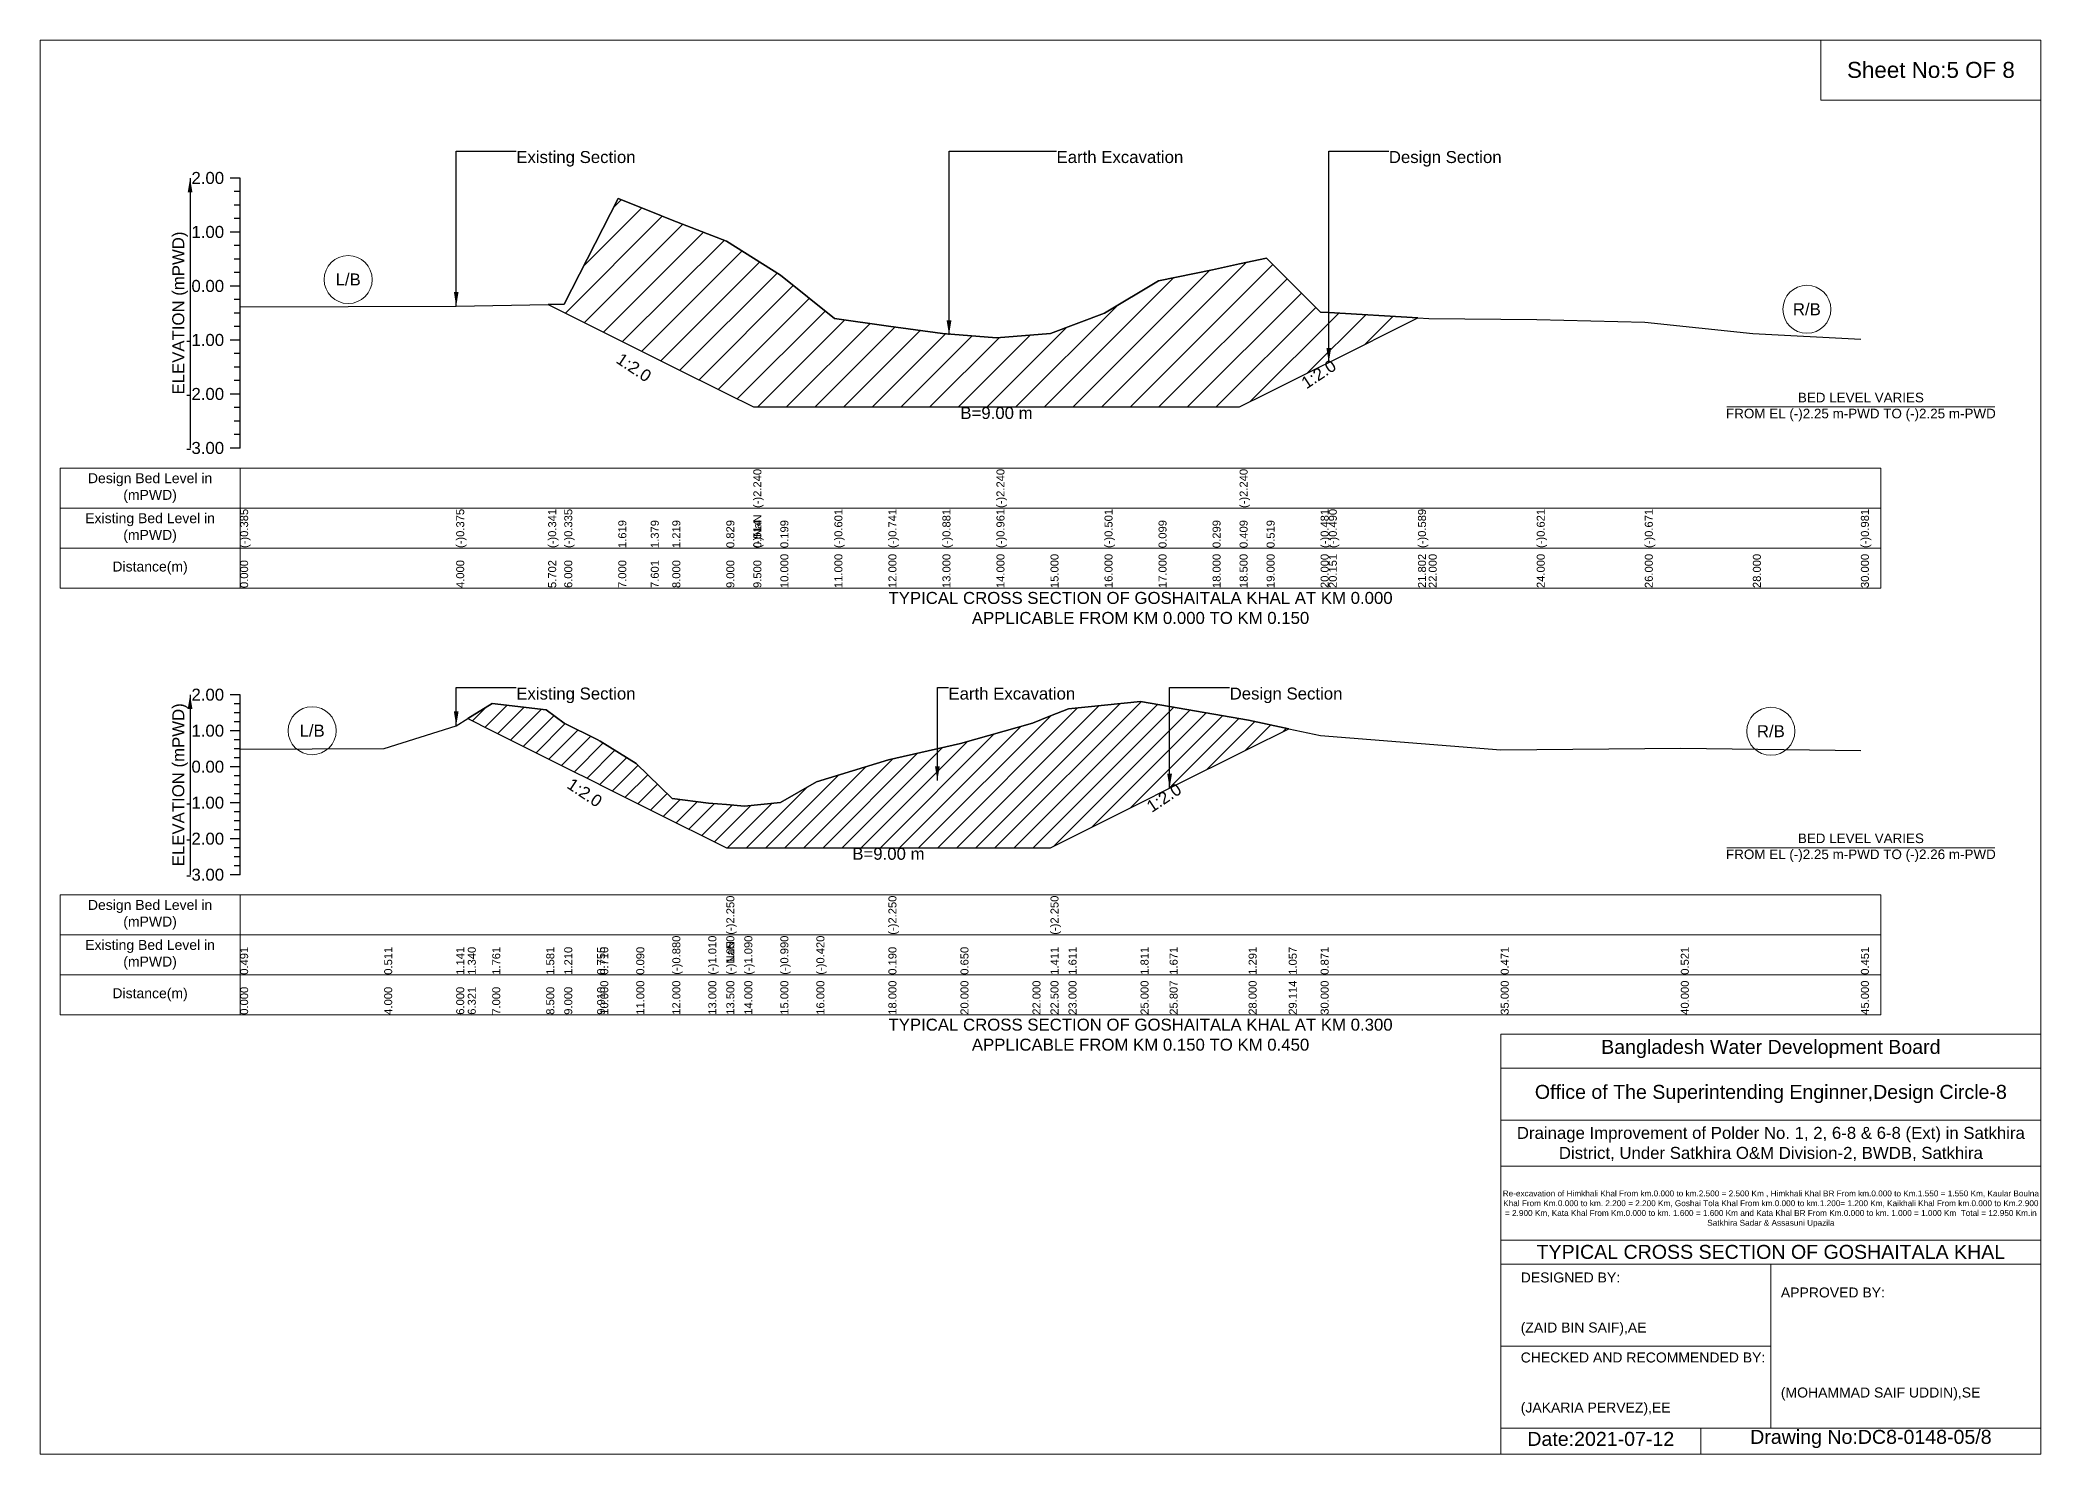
# Model space of a CAD drawing. Header units: inches. Extents: x 91000 to 628000, y -5656 to 0.
# Drawn here: x 240000 to 248000, y -5656 to 0 of the extents above; entities that cross this region are included whole.
import ezdxf

# ---------------------------------------------------------------- set-up
doc = ezdxf.new("R2010")
doc.units = ezdxf.units.IN
doc.header["$LTSCALE"] = 7
doc.header["$MEASUREMENT"] = 0
for name, color, linetype, lineweight in [('Cross section Data Border', 7, 'Continuous', 9), ('Cross Section Labels', 7, 'Continuous', 9), ('Existing_Bed_Level for Xsection', 7, 'Continuous', 25), ('Long Section Border', 7, 'Continuous', 9)]:
    doc.layers.add(name, color=color, linetype=linetype, lineweight=lineweight)
doc.styles.get("Standard").update_dxf_attribs({"font": 'arial.ttf'})
doc.dimstyles.get("Standard").update_dxf_attribs({"dimtxt": 0.18, "dimasz": 0.18, "dimexe": 0.18, "dimexo": 0.0625, "dimgap": 0.09, "dimtad": 0, "dimtih": 1, "dimtoh": 1, "dimdec": 4, "dimzin": 0, "dimdsep": 46, "dimtxsty": 'Standard', "dimcen": 0.09, "dimadec": 0, "dimazin": 0, "dimtfac": 1, "dimtdec": 4, "dimtofl": 0, "dimtmove": 0, "dimatfit": 3, "dimfxl": 1, "dimtolj": 1, "dimtzin": 0, "dimarcsym": 0})

msp = doc.modelspace()

# ---------------------------------------------------------------- hatches: boundary and pattern name
at = {"layer": 'Existing_Bed_Level for Xsection'}
h = msp.add_hatch(dxfattribs=at)
h.set_pattern_fill('ANSI31', color=256, scale=648, style=0)
h.paths.add_polyline_path([(242031.6, -1057.8), (242096, -1089.9), (242312, -1197.9), (242441.8, -1262.8), (242528, -1305.9), (242744, -1413.9), (242852, -1467.9), (242960, -1467.9), (243176, -1467.9), (243392, -1467.9), (243608, -1467.9), (243824, -1467.9), (244040, -1467.9), (244256, -1467.9), (244472, -1467.9), (244688, -1467.9), (244796, -1467.9), (244904, -1413.9), (245120, -1305.9), (245152.6, -1289.6), (245509.2, -1111.4), (245152.6, -1090), (245120, -1088), (244904, -872), (244796, -895.8), (244688, -919.5), (244472, -962.7), (244256, -1092.3), (244040, -1174.4), (243824, -1191.7), (243608, -1174.4), (243392, -1144.2), (243176, -1113.9), (242960, -941.1), (242852, -873.1), (242744, -805), (242528, -720.8), (242441.8, -686.3), (242312, -634.4), (242096, -1056.5)])
h = msp.add_hatch(dxfattribs=at)
h.set_pattern_fill('ANSI31', color=256, scale=432, style=0)
h.paths.add_polyline_path([(241710.2, -2714.1), (241808, -2763), (242024, -2871), (242096, -2907), (242227.1, -2972.6), (242240, -2979), (242384, -3051), (242528, -3123), (242672, -3195), (242744, -3231), (242816, -3231), (242960, -3231), (243104, -3231), (243392, -3231), (243680, -3231), (243968, -3231), (244040, -3231), (244112, -3195), (244400, -3051), (244516.2, -2992.9), (244832, -2835), (244992.4, -2754.8), (244832, -2721.1), (244516.2, -2666.4), (244400, -2646.3), (244112, -2675.1), (244040, -2703.9), (243968, -2732.8), (243680, -2813.4), (243392, -2879.7), (243104, -2967.5), (242960, -3049.6), (242816, -3064), (242744, -3058.2), (242672, -3052.5), (242528, -3033.8), (242384, -2894.1), (242240, -2804.8), (242227.1, -2798.3), (242096, -2732.8), (242024, -2679.4), (241808, -2653.5)])

# ---------------------------------------------------------------- linework, layer by layer
at = {"layer": 'Cross section Data Border'}
for points in [[(240080, -1712.1), (247360, -1712.1), (247360, -2192.1), (240080, -2192.1)], [(240080, -3419), (247360, -3419), (247360, -3899), (240080, -3899)]]:
    msp.add_lwpolyline(points, close=True, dxfattribs=at)
for points in [[(240800, -1712.1), (240800, -2192.1)], [(240080, -1872.1), (247360, -1872.1)], [(240080, -2032.1), (247360, -2032.1)], [(240800, -3419), (240800, -3899)], [(240080, -3579), (247360, -3579)], [(240080, -3739), (247360, -3739)]]:
    msp.add_lwpolyline(points, dxfattribs=at)
at = {"layer": 'Cross Section Labels'}
for points in [[(246744.2, -1467.9), (247815.8, -1467.9)], [(246744.2, -3231), (247815.8, -3231)]]:
    msp.add_lwpolyline(points, dxfattribs=at)
for centre in [(241232, -958.2), (247064, -1077.2), (241088, -2762.9), (246920, -2765.1)]:
    msp.add_circle(centre, 96, dxfattribs=at)
at = {"layer": 'Existing_Bed_Level for Xsection'}
for points in [[(240800, -552.1), (240760, -552.1)], [(240800, -1632.1), (240800, -1416.1), (240800, -1200.1), (240800, -984.1), (240800, -768.1), (240800, -552.1)], [(240800, -606.1), (240776, -606.1)], [(240800, -1067.3), (241664, -1065.1), (242031.6, -1057.8), (242096, -1056.5), (242312, -634.4), (242441.8, -686.3), (242528, -720.8), (242744, -805), (242852, -873.1), (242852, -873.1), (242960, -941.1), (243176, -1113.9), (243392, -1144.2), (243608, -1174.4), (243824, -1191.7), (243824, -1191.7), (244040, -1174.4), (244256, -1092.3), (244472, -962.7), (244688, -919.5), (244796, -895.8), (244796, -895.8), (244904, -872), (245120, -1088), (245152.6, -1090), (245509.2, -1111.4), (245552, -1113.9), (245984, -1118.2), (246416, -1129), (246848, -1174.4), (247280, -1196)], [(240800, -660.1), (240776, -660.1)], [(240800, -714.1), (240776, -714.1)], [(240800, -768.1), (240760, -768.1)], [(240800, -822.1), (240776, -822.1)], [(240800, -876.1), (240776, -876.1)], [(240800, -930.1), (240776, -930.1)], [(240800, -984.1), (240760, -984.1)], [(240800, -1038.1), (240776, -1038.1)], [(240800, -1092.1), (240776, -1092.1)], [(240800, -1146.1), (240776, -1146.1)], [(240800, -1200.1), (240760, -1200.1)], [(240800, -1254.1), (240776, -1254.1)], [(240800, -1308.1), (240776, -1308.1)], [(240800, -1416.1), (240760, -1416.1)], [(240800, -1362.1), (240776, -1362.1)], [(240800, -1470.1), (240776, -1470.1)], [(240800, -1524.1), (240776, -1524.1)], [(240800, -1578.1), (240776, -1578.1)], [(240800, -1632.1), (240760, -1632.1)], [(240800, -2619), (240760, -2619)], [(240800, -3339), (240800, -3195), (240800, -3051), (240800, -2907), (240800, -2763), (240800, -2619)], [(240800, -2655), (240776, -2655)], [(240800, -2691), (240776, -2691)], [(240800, -2836.3), (241376, -2833.5), (241664, -2742.7), (241710.2, -2714.1), (241808, -2653.5), (242024, -2679.4), (242096, -2732.8), (242227.1, -2798.3), (242240, -2804.8), (242384, -2894.1), (242528, -3033.8), (242672, -3052.5), (242744, -3058.2), (242744, -3058.2), (242816, -3064), (242960, -3049.6), (243104, -2967.5), (243392, -2879.7), (243392, -2879.7), (243680, -2813.4), (243968, -2732.8), (244040, -2703.9), (244040, -2703.9), (244112, -2675.1), (244400, -2646.3), (244516.2, -2666.4), (244832, -2721.1), (244992.4, -2754.8), (245120, -2781.6), (245840, -2839.2), (246560, -2832), (247280, -2842.1)], [(240800, -2763), (240760, -2763)], [(240800, -2727), (240776, -2727)], [(240800, -2799), (240776, -2799)], [(240800, -2835), (240776, -2835)], [(240800, -2871), (240776, -2871)], [(240800, -2907), (240760, -2907)], [(240800, -2943), (240776, -2943)], [(240800, -2979), (240776, -2979)], [(240800, -3015), (240776, -3015)], [(240800, -3051), (240760, -3051)], [(240800, -3087), (240776, -3087)], [(240800, -3195), (240760, -3195)], [(240800, -3123), (240776, -3123)], [(240800, -3159), (240776, -3159)], [(240800, -3231), (240776, -3231)], [(240800, -3267), (240776, -3267)], [(240800, -3339), (240760, -3339)], [(240800, -3303), (240776, -3303)]]:
    msp.add_lwpolyline(points, dxfattribs=at)
for points in [[(242031.6, -1057.8), (242031.6, -1057.8), (242096, -1089.9), (242312, -1197.9), (242441.8, -1262.8), (242528, -1305.9), (242744, -1413.9), (242852, -1467.9), (242852, -1467.9), (242960, -1467.9), (243176, -1467.9), (243392, -1467.9), (243608, -1467.9), (243824, -1467.9), (243824, -1467.9), (244040, -1467.9), (244256, -1467.9), (244472, -1467.9), (244688, -1467.9), (244796, -1467.9), (244796, -1467.9), (244904, -1413.9), (245120, -1305.9), (245152.6, -1289.6), (245509.2, -1111.4), (245509.2, -1111.4), (245509.2, -1111.4), (245152.6, -1090), (245120, -1088), (244904, -872), (244796, -895.8), (244796, -895.8), (244688, -919.5), (244472, -962.7), (244256, -1092.3), (244040, -1174.4), (243824, -1191.7), (243824, -1191.7), (243608, -1174.4), (243392, -1144.2), (243176, -1113.9), (242960, -941.1), (242852, -873.1), (242852, -873.1), (242744, -805), (242528, -720.8), (242441.8, -686.3), (242312, -634.4), (242096, -1056.5), (242031.6, -1057.8)], [(241710.2, -2714.1), (241710.2, -2714.1), (241808, -2763), (242024, -2871), (242096, -2907), (242227.1, -2972.6), (242240, -2979), (242384, -3051), (242528, -3123), (242672, -3195), (242744, -3231), (242744, -3231), (242816, -3231), (242960, -3231), (243104, -3231), (243392, -3231), (243392, -3231), (243680, -3231), (243968, -3231), (244040, -3231), (244040, -3231), (244112, -3195), (244400, -3051), (244516.2, -2992.9), (244832, -2835), (244992.4, -2754.8), (244832, -2721.1), (244516.2, -2666.4), (244400, -2646.3), (244112, -2675.1), (244040, -2703.9), (244040, -2703.9), (243968, -2732.8), (243680, -2813.4), (243392, -2879.7), (243392, -2879.7), (243104, -2967.5), (242960, -3049.6), (242816, -3064), (242744, -3058.2), (242744, -3058.2), (242672, -3052.5), (242528, -3033.8), (242384, -2894.1), (242240, -2804.8), (242227.1, -2798.3), (242096, -2732.8), (242024, -2679.4), (241808, -2653.5), (241710.2, -2714.1)]]:
    msp.add_lwpolyline(points, close=True, dxfattribs=at)
at = {"layer": 'Long Section Border'}
for points in [[(240000, 0), (248000, 0), (248000, -5656), (240000, -5656)], [(247120, 0), (248000, 0), (248000, -240), (247120, -240)]]:
    msp.add_lwpolyline(points, close=True, dxfattribs=at)
for points in [[(245840, -5656), (245840, -3976), (248000, -3976)], [(245840, -4112), (248000, -4112)], [(245840, -4320), (248000, -4320)], [(245840, -4504), (248000, -4504)], [(245840, -4800), (248000, -4800)], [(245840, -4896), (248000, -4896)], [(246920, -4896), (246920, -5552)], [(245840, -5224), (246920, -5224)], [(245840, -5552), (248000, -5552)], [(246640, -5552), (246640, -5656)]]:
    msp.add_lwpolyline(points, dxfattribs=at)

# ---------------------------------------------------------------- texts
at = {"layer": 'Cross section Data Border', "char_height": 40, "width": 640, "attachment_point": 5}
for s, insert in [('Design Bed Level in (mPWD)', (240440, -1792.1)), ('Existing Bed Level in (mPWD)', (240440, -1952.1)), ('Distance(m)', (240440, -2112.1)), ('Design Bed Level in (mPWD)', (240440, -3499)), ('Existing Bed Level in (mPWD)', (240440, -3659)), ('Distance(m)', (240440, -3819))]:
    msp.add_mtext(s, dxfattribs=dict(at, insert=insert))
at = {"layer": 'Cross Section Labels'}
for s, insert, char_height, attachment_point in [('Existing Section', (241904, -444.1), 48, 1), ('Earth Excavation', (244064, -444.1), 48, 1), ('Design Section', (245392.6, -444.1), 48, 1), ('L/B', (241232, -958.2), 48, 5), ('R/B', (247064, -1077.2), 48, 5), ('BED LEVEL VARIES ^JFROM EL (-)2.25 m-PWD TO (-)2.25 m-PWD', (247280, -1467.9), 38.4, 5), ('B=9.00 m', (243824, -1467.9), 48, 2), ('TYPICAL CROSS SECTION OF GOSHAITALA KHAL AT KM 0.000^JAPPLICABLE FROM KM 0.000 TO KM 0.150', (244400, -2272.1), 48, 5), ('Existing Section', (241904, -2590.2), 48, 1), ('Earth Excavation', (243632, -2590.2), 48, 1), ('Design Section', (244756.2, -2590.2), 48, 1), ('L/B', (241088, -2762.9), 48, 5), ('R/B', (246920, -2765.1), 48, 5), ('BED LEVEL VARIES ^JFROM EL (-)2.25 m-PWD TO (-)2.26 m-PWD', (247280, -3231), 38.4, 5), ('B=9.00 m', (243392, -3231), 48, 2), ('TYPICAL CROSS SECTION OF GOSHAITALA KHAL AT KM 0.300^JAPPLICABLE FROM KM 0.150 TO KM 0.450', (244400, -3979), 48, 5)]:
    msp.add_mtext(s, dxfattribs=dict(at, insert=insert, char_height=char_height, attachment_point=attachment_point))
at = {"layer": 'Cross Section Labels', "char_height": 48, "attachment_point": 2}
for insert, rotation in [((242387.8, -1289.8), 326.30993), ((245098.6, -1316.6), 33.69007), ((242191.1, -2990.6), 326.30993), ((244480.2, -3010.9), 33.69007)]:
    msp.add_mtext('1:2.0', dxfattribs=dict(at, insert=insert, rotation=rotation))
at = {"layer": 'Existing_Bed_Level for Xsection', "char_height": 48, "attachment_point": 6}
for s, insert in [('2.00', (240736, -552.1)), ('1.00', (240736, -768.1)), ('0.00', (240736, -984.1)), ('-1.00', (240736, -1200.1)), ('-2.00', (240736, -1416.1)), ('-3.00', (240736, -1632.1)), ('2.00', (240736, -2619)), ('1.00', (240736, -2763)), ('0.00', (240736, -2907)), ('-1.00', (240736, -3051)), ('-2.00', (240736, -3195)), ('-3.00', (240736, -3339))]:
    msp.add_mtext(s, dxfattribs=dict(at, insert=insert))
at = {"layer": 'Existing_Bed_Level for Xsection', "rotation": 90}
for s, insert, char_height, attachment_point in [('ELEVATION (mPWD)', (240560, -1092.1), 48, 5), ('(-)2.240', (242852, -1872.1), 32, 1), ('(-)2.240', (243824, -1872.1), 32, 1), ('(-)2.240', (244796, -1872.1), 32, 1), ('(-)0.385', (240800, -2032.1), 32, 1), ('(-)0.375', (241664, -2032.1), 32, 1), ('(-)0.341', (242031.6, -2032.1), 32, 1), ('(-)0.335', (242096, -2032.1), 32, 1), ('(-)NaN', (242852, -2032.1), 32, 1), ('(-)NaN', (242852, -2032.1), 32, 1), ('(-)0.601', (243176, -2032.1), 32, 1), ('(-)0.601', (243176, -2032.1), 32, 1), ('(-)0.741', (243392, -2032.1), 32, 1), ('(-)0.881', (243608, -2032.1), 32, 1), ('(-)0.881', (243608, -2032.1), 32, 1), ('(-)0.881', (243608, -2032.1), 32, 1), ('(-)0.961', (243824, -2032.1), 32, 1), ('(-)0.961', (243824, -2032.1), 32, 1), ('(-)0.501', (244256, -2032.1), 32, 1), ('(-)0.481', (245120, -2032.1), 32, 1), ('(-)0.490', (245152.6, -2032.1), 32, 1), ('(-)0.589', (245509.2, -2032.1), 32, 1), ('(-)0.621', (245984, -2032.1), 32, 1), ('(-)0.671', (246416, -2032.1), 32, 1), ('(-)0.981', (247280, -2032.1), 32, 1), ('1.619', (242312, -2032.1), 32, 1), ('1.379', (242441.8, -2032.1), 32, 1), ('1.219', (242528, -2032.1), 32, 1), ('0.829', (242744, -2032.1), 32, 1), ('0.514', (242852, -2032.1), 32, 1), ('0.514', (242852, -2032.1), 32, 1), ('0.199', (242960, -2032.1), 32, 1), ('0.099', (244472, -2032.1), 32, 1), ('0.299', (244688, -2032.1), 32, 1), ('0.409', (244796, -2032.1), 32, 1), ('0.409', (244796, -2032.1), 32, 1), ('0.409', (244796, -2032.1), 32, 1), ('0.519', (244904, -2032.1), 32, 1), ('10.000', (242960, -2192.1), 32, 1), ('11.000', (243176, -2192.1), 32, 1), ('12.000', (243392, -2192.1), 32, 1), ('13.000', (243608, -2192.1), 32, 1), ('14.000', (243824, -2192.1), 32, 1), ('14.000', (243824, -2192.1), 32, 1), ('14.000', (243824, -2192.1), 32, 1), ('15.000', (244040, -2192.1), 32, 1), ('16.000', (244256, -2192.1), 32, 1), ('17.000', (244472, -2192.1), 32, 1), ('18.000', (244688, -2192.1), 32, 1), ('18.500', (244796, -2192.1), 32, 1), ('18.500', (244796, -2192.1), 32, 1), ('18.500', (244796, -2192.1), 32, 1), ('19.000', (244904, -2192.1), 32, 1), ('20.000', (245120, -2192.1), 32, 1), ('20.151', (245152.6, -2192.1), 32, 1), ('21.802', (245509.2, -2192.1), 32, 1), ('22.000', (245552, -2192.1), 32, 1), ('24.000', (245984, -2192.1), 32, 1), ('26.000', (246416, -2192.1), 32, 1), ('28.000', (246848, -2192.1), 32, 1), ('30.000', (247280, -2192.1), 32, 1), ('0.000', (240800, -2192.1), 32, 1), ('4.000', (241664, -2192.1), 32, 1), ('5.702', (242031.6, -2192.1), 32, 1), ('6.000', (242096, -2192.1), 32, 1), ('7.000', (242312, -2192.1), 32, 1), ('7.601', (242441.8, -2192.1), 32, 1), ('8.000', (242528, -2192.1), 32, 1), ('9.000', (242744, -2192.1), 32, 1), ('9.500', (242852, -2192.1), 32, 1), ('9.500', (242852, -2192.1), 32, 1), ('9.500', (242852, -2192.1), 32, 1), ('ELEVATION (mPWD)', (240560, -2979), 48, 5), ('(-)2.250', (242744, -3579), 32, 1), ('(-)2.250', (243392, -3579), 32, 1), ('(-)2.250', (244040, -3579), 32, 1), ('(-)0.880', (242528, -3739), 32, 1), ('(-)1.010', (242672, -3739), 32, 1), ('(-)1.050', (242744, -3739), 32, 1), ('(-)1.050', (242744, -3739), 32, 1), ('(-)1.090', (242816, -3739), 32, 1), ('(-)0.990', (242960, -3739), 32, 1), ('(-)0.420', (243104, -3739), 32, 1), ('0.491', (240800, -3739), 32, 1), ('0.511', (241376, -3739), 32, 1), ('1.141', (241664, -3739), 32, 1), ('1.340', (241710.2, -3739), 32, 1), ('1.761', (241808, -3739), 32, 1), ('1.581', (242024, -3739), 32, 1), ('1.210', (242096, -3739), 32, 1), ('1.210', (242096, -3739), 32, 1), ('0.755', (242227.1, -3739), 32, 1), ('0.710', (242240, -3739), 32, 1), ('0.090', (242384, -3739), 32, 1), ('(-)NaN', (242744, -3739), 32, 1), ('0.190', (243392, -3739), 32, 1), ('0.190', (243392, -3739), 32, 1), ('0.190', (243392, -3739), 32, 1), ('0.650', (243680, -3739), 32, 1), ('1.411', (244040, -3739), 32, 1), ('1.411', (244040, -3739), 32, 1), ('1.411', (244040, -3739), 32, 1), ('1.611', (244112, -3739), 32, 1), ('1.811', (244400, -3739), 32, 1), ('1.671', (244516.2, -3739), 32, 1), ('1.291', (244832, -3739), 32, 1), ('1.057', (244992.4, -3739), 32, 1), ('0.871', (245120, -3739), 32, 1), ('0.471', (245840, -3739), 32, 1), ('0.521', (246560, -3739), 32, 1), ('0.451', (247280, -3739), 32, 1), ('0.000', (240800, -3899), 32, 1), ('4.000', (241376, -3899), 32, 1), ('6.000', (241664, -3899), 32, 1), ('6.321', (241710.2, -3899), 32, 1), ('7.000', (241808, -3899), 32, 1), ('8.500', (242024, -3899), 32, 1), ('9.000', (242096, -3899), 32, 1), ('9.910', (242227.1, -3899), 32, 1), ('10.000', (242240, -3899), 32, 1), ('11.000', (242384, -3899), 32, 1), ('12.000', (242528, -3899), 32, 1), ('13.000', (242672, -3899), 32, 1), ('13.500', (242744, -3899), 32, 1), ('13.500', (242744, -3899), 32, 1), ('13.500', (242744, -3899), 32, 1), ('14.000', (242816, -3899), 32, 1), ('15.000', (242960, -3899), 32, 1), ('16.000', (243104, -3899), 32, 1), ('18.000', (243392, -3899), 32, 1), ('18.000', (243392, -3899), 32, 1), ('18.000', (243392, -3899), 32, 1), ('20.000', (243680, -3899), 32, 1), ('22.000', (243968, -3899), 32, 1), ('22.500', (244040, -3899), 32, 1), ('22.500', (244040, -3899), 32, 1), ('22.500', (244040, -3899), 32, 1), ('23.000', (244112, -3899), 32, 1), ('25.000', (244400, -3899), 32, 1), ('25.807', (244516.2, -3899), 32, 1), ('28.000', (244832, -3899), 32, 1), ('29.114', (244992.4, -3899), 32, 1), ('30.000', (245120, -3899), 32, 1), ('35.000', (245840, -3899), 32, 1), ('40.000', (246560, -3899), 32, 1), ('45.000', (247280, -3899), 32, 1)]:
    msp.add_mtext(s, dxfattribs=dict(at, insert=insert, char_height=char_height, attachment_point=attachment_point))
at = {"layer": 'Long Section Border', "attachment_point": 5}
for s, insert, char_height in [('Sheet No:5 OF 8', (247560, -120), 64), ('Bangladesh Water Development Board', (246920, -4036), 56), ('Office of The Superintending Enginner,Design Circle-8', (246920, -4216), 56)]:
    msp.add_mtext(s, dxfattribs=dict(at, insert=insert, char_height=char_height))
at = {"layer": 'Long Section Border'}
for s, insert, char_height, width, attachment_point in [('Drainage Improvement of Polder No. 1, 2, 6-8 & 6-8 (Ext) in Satkhira District, Under Satkhira O&M Division-2, BWDB, Satkhira', (246920, -4416), 48, 2240, 5), ('Re-excavation of Himkhali Khal From km.0.000 to km.2.500 = 2.500 Km , Himkhali Khal BR From km.0.000 to Km.1.550 = 1.550 Km, Kaular Boulna Khal From Km.0.000 to km. 2.200 = 2.200 Km, Goshai Tola Khal From km.0.000 to km.1.200= 1.200 Km, Kaikhali Khal From km.0.000 to Km.2.900 = 2.900 Km, Kata Khal From Km.0.000 to km. 1.600 = 1.600 Km and Kata Khal BR From Km.0.000 to km. 1.000 = 1.000 Km  Total = 12.950 Km.in Satkhira Sadar & Assasuni Upazila', (246920, -4676), 23.4814, 2160, 5), ('TYPICAL CROSS SECTION OF GOSHAITALA KHAL', (246920, -4848), 56, 2240, 5), ('DESIGNED BY:^J^J^J(ZAID BIN SAIF),AE', (245920, -5056), 40, 1120, 4), ('APPROVED BY:^J^J^J^J^J^J(MOHAMMAD SAIF UDDIN),SE', (246960, -5216), 40, 1120, 4), ('CHECKED AND RECOMMENDED BY:^J^J^J(JAKARIA PERVEZ),EE', (245920, -5376), 40, 1120, 4), ('Date:2021-07-12', (246240, -5596), 56, 1120, 5), ('Drawing No:DC8-0148-05/8', (247320, -5596), 56, 1760, 5)]:
    msp.add_mtext(s, dxfattribs=dict(at, insert=insert, char_height=char_height, width=width, attachment_point=attachment_point))

# ---------------------------------------------------------------- leaders
at = {"layer": 'Cross Section Labels', "annotation_type": 0, "has_hookline": 1, "hookline_direction": 0}
for points, text_width in [([(241664, -1065.1), (241664, -444.1), (241903.9, -444.1)], 467.2), ([(243634.3, -1179.6), (243634.3, -444.1), (244063.9, -444.1)], 497), ([(245152.6, -1289.6), (245152.6, -444.1), (245392.5, -444.1)], 441.2), ([(241664, -2742.7), (241664, -2590.2), (241903.9, -2590.2)], 467.2), ([(243587.6, -2962.3), (243587.6, -2590.2), (243631.9, -2590.2)], 497), ([(244516.2, -2992.9), (244516.2, -2590.2), (244756.1, -2590.2)], 441.2)]:
    msp.add_leader(points, dimstyle='Standard', override={"dimasz": 57.6}, dxfattribs=dict(at, text_width=text_width))
at = {"layer": 'Existing_Bed_Level for Xsection'}
for points in [[(240600, -552.1), (240600, -1632.1)], [(240600, -2619), (240600, -3339)]]:
    msp.add_leader(points, dimstyle='Standard', override={"dimasz": 57.6}, dxfattribs=at)

doc.saveas('drawing.dxf')
